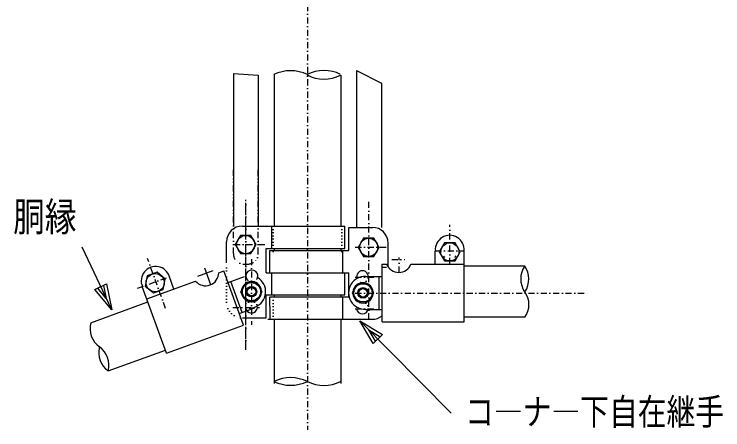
# Model space of a CAD drawing. Units: millimetres, scale not verified. Extents: x -4425 to 4425, y -3150 to 3150.
# Drawn here: x 1155 to 2313, y -1384 to -706 of the extents above; entities that cross this region are included whole.
import ezdxf
from ezdxf.enums import TextEntityAlignment as Align

# ---------------------------------------------------------------- set-up
doc = ezdxf.new("R2010")
doc.units = ezdxf.units.MM
doc.header["$LTSCALE"] = 20
for name, pattern in [('USER1', [1.01, 0.5, -0.25, 0.01, -0.25]), ('USER2', [0.26, 0.01, -0.25]), ('USER3', [1.27, 0.5, -0.25, 0.01, -0.25, 0.01, -0.25]), ('USER4', [1.125, 0.75, -0.125, 0.125, -0.125])]:
    doc.linetypes.add(name, pattern=pattern)
for name, color, linetype, lineweight in [('0-1_2', 7, 'Continuous', 25), ('0-2_1', 7, 'Continuous', 25), ('0-3_0', 7, 'Continuous', 25)]:
    doc.layers.add(name, color=color, linetype=linetype, lineweight=lineweight)
doc.styles.add('ＭＳ ゴシック', font='')
doc.styles.get('ＭＳ ゴシック').set_extended_font_data('MS Gothic')

# ---------------------------------------------------------------- blocks, each defined once
blk = doc.blocks.new('C10')
at = {"layer": '0-2_1', "color": 4}
blk.add_line((115639.3, 39226), (114672.9, 41278.4), dxfattribs=at)
blk.add_lwpolyline([(115471.4, 40075.4), (115639.3, 39226), (115091.4, 39896.5)], close=True, dxfattribs=at)
blk.add_lwpolyline([(115376.4, 40030.7), (115460.3, 39605.9), (115186.4, 39941.2)], dxfattribs=at)
blk = doc.blocks.new('C12')
at = {"layer": '0-2_1', "color": 4}
blk.add_line((123744.2, 38877.2), (126733.6, 35861.3), dxfattribs=at)
blk.add_lwpolyline([(124186.4, 38132.7), (123744.2, 38877.2), (124484.7, 38428.4)], close=True, dxfattribs=at)
blk.add_lwpolyline([(124260.9, 38206.7), (124039.8, 38578.9), (124410.1, 38354.5)], dxfattribs=at)

msp = doc.modelspace()

# ---------------------------------------------------------------- linework, layer by layer
at = {"layer": '0-1_2', "color": 2}
for points in [[(1550.51, -1081.92), (1541.94, -1067.07), (1524.8, -1067.07), (1516.23, -1081.92), (1524.8, -1096.76), (1541.94, -1096.76)], [(1751.39, -1086.45), (1742.82, -1071.61), (1725.68, -1071.61), (1717.11, -1086.45), (1725.68, -1101.3), (1742.82, -1101.3)], [(1883.83, -1093.88), (1875.26, -1079.03), (1858.11, -1079.03), (1849.54, -1093.88), (1858.11, -1108.72), (1875.26, -1108.72)], [(1401.57, -1138.2), (1388.44, -1127.18), (1372.33, -1133.04), (1369.35, -1149.93), (1382.49, -1160.95), (1398.59, -1155.08)], [(1401.57, -1138.2), (1388.44, -1127.18), (1372.33, -1133.04), (1369.35, -1149.93), (1382.49, -1160.95), (1398.59, -1155.08)]]:
    msp.add_lwpolyline(points, close=True, dxfattribs=at)
at = {"layer": '0-1_2'}
for points in [[(1559.88, -1158.8), (1551.31, -1173.65), (1534.16, -1173.65), (1525.59, -1158.8), (1534.16, -1143.96), (1551.31, -1143.96)], [(1559.88, -1158.8), (1551.31, -1173.65), (1534.16, -1173.65), (1525.59, -1158.8), (1534.16, -1143.96), (1551.31, -1143.96)], [(1742.02, -1160.73), (1733.45, -1175.58), (1716.31, -1175.58), (1707.73, -1160.73), (1716.31, -1145.89), (1733.45, -1145.89)], [(1742.02, -1160.73), (1733.45, -1175.58), (1716.31, -1175.58), (1707.73, -1160.73), (1716.31, -1145.89), (1733.45, -1145.89)]]:
    msp.add_lwpolyline(points, close=True, dxfattribs=at)
at = {"layer": '0-1_2', "color": 2}
for centre in [(1533.37, -1081.92), (1734.25, -1086.45), (1866.68, -1093.88), (1385.46, -1144.06), (1385.46, -1144.06)]:
    msp.add_circle(centre, 14.85, dxfattribs=at)
at = {"layer": '0-1_2'}
for centre, radius in [((1542.73, -1158.8), 14.85), ((1542.73, -1158.8), 14.85), ((1724.88, -1160.73), 14.85), ((1724.88, -1160.73), 14.85), ((1542.73, -1158.8), 6.86), ((1724.88, -1160.73), 6.86), ((1724.88, -1160.73), 6.86)]:
    msp.add_circle(centre, radius, dxfattribs=at)
at = {"layer": '0-1_2', "color": 4}
for centre in [(1542.73, -1158.8), (1724.88, -1160.73), (1724.88, -1160.73)]:
    msp.add_circle(centre, 8.57, dxfattribs=at)
at = {"layer": '0-2_1', "color": 4, "linetype": 'USER1'}
for p, q in [((1634.05, 56.49), (1634.05, -1384.28)), ((1533.24, -1253.67), (1533.24, -1008.85)), ((1734.67, -1203.83), (1734.67, -1008.85)), ((1866.46, -1113.83), (1866.46, -1049.5)), ((1514.08, -1081.72), (1566.55, -1081.72)), ((1514.08, -1081.72), (1566.55, -1081.72)), ((1712.18, -1085.97), (1765.74, -1085.97)), ((1843.07, -1092.4), (1890.03, -1092.4)), ((1402.46, -1186.13), (1372.72, -1104.43)), ((1402.46, -1186.13), (1372.72, -1104.43)), ((1542.62, -1105.74), (1542.62, -1212.88)), ((1771.8, -1106.04), (1793.23, -1106.04)), ((1783.96, -1127.46), (1783.96, -1103.12)), ((1756.1, -1118.76), (1763.34, -1118.76)), ((1756.1, -1118.76), (1763.34, -1118.76)), ((1356.79, -1153.21), (1412.76, -1132.84)), ((1356.79, -1153.21), (1412.76, -1132.84)), ((1712.18, -1135.26), (1751.17, -1135.26)), ((1712.18, -1135.26), (1751.17, -1135.26)), ((1712.28, -1161), (2092.85, -1161)), ((1512.03, -1184.55), (1555.82, -1184.55)), ((1512.03, -1184.55), (1555.82, -1184.55)), ((1712.18, -1186.69), (1751.17, -1186.69)), ((1712.18, -1186.69), (1751.17, -1186.69))]:
    msp.add_line(p, q, dxfattribs=at)
at = {"layer": '0-2_1'}
for p, q in [((1714.31, -797.97), (1714.31, -1053.86)), ((1714.31, -797.97), (1755.02, -818.33)), ((1714.31, -797.97), (1714.31, -1053.86)), ((1714.31, -797.97), (1755.02, -818.33)), ((1513.1, -802.65), (1513.1, -1051.72)), ((1513.1, -802.65), (1553.81, -805.36)), ((1513.1, -802.65), (1513.1, -1051.72)), ((1513.1, -802.65), (1553.81, -805.36)), ((1553.81, -805.36), (1553.81, -1051.72)), ((1553.81, -805.36), (1553.81, -1051.72)), ((1579.62, -804.28), (1579.62, -1051.72)), ((1579.62, -804.28), (1579.62, -1051.72)), ((1688.48, -805.38), (1688.48, -1051.72)), ((1688.48, -805.38), (1688.48, -1051.72)), ((1755.02, -818.33), (1755.02, -1053.86)), ((1755.02, -818.33), (1755.02, -1053.86)), ((1527.98, -1051.72), (1695.12, -1051.72)), ((1576.19, -1088.15), (1576.19, -1051.72)), ((1695.12, -1088.15), (1695.12, -1051.72)), ((1701.55, -1053.86), (1740.12, -1053.86)), ((1701.55, -1091.36), (1701.55, -1053.86)), ((1701.55, -1053.86), (1740.12, -1053.86)), ((1701.55, -1091.36), (1701.55, -1053.86)), ((1502.17, -1111.69), (1502.17, -1077.4)), ((1502.17, -1111.69), (1502.17, -1077.4)), ((1765.74, -1118.33), (1765.74, -1079.55)), ((1765.74, -1118.33), (1765.74, -1079.55)), ((1566.55, -1127.79), (1566.55, -1088.15)), ((1566.55, -1088.15), (1695.12, -1088.15)), ((1572.97, -1127.79), (1572.97, -1091.36)), ((1572.97, -1091.36), (1701.55, -1091.36)), ((1579.62, -1088.15), (1579.62, -1091.36)), ((1579.62, -1088.15), (1579.62, -1091.36)), ((1688.48, -1088.15), (1688.48, -1091.36)), ((1688.48, -1088.15), (1688.48, -1091.36)), ((1691.9, -1127.79), (1691.9, -1091.36)), ((1842.88, -1113.83), (1842.88, -1092.4)), ((1890.03, -1208.12), (1890.03, -1092.4)), ((1476.17, -1147.43), (1466.42, -1120.64)), ((1476.17, -1147.43), (1466.42, -1120.64)), ((1530.24, -1113.83), (1536.67, -1113.83)), ((1756.1, -1208.12), (1756.1, -1113.83)), ((1756.1, -1113.83), (1763.34, -1113.83)), ((1756.1, -1113.83), (1763.34, -1113.83)), ((1803.26, -1113.83), (1890.03, -1113.83)), ((1989.28, -1117.08), (1890, -1117.08)), ((1416.02, -1154.46), (1408.69, -1134.32)), ((1416.02, -1154.46), (1408.69, -1134.32)), ((1455.15, -1133.38), (1480.15, -1124.28)), ((1455.15, -1133.38), (1480.15, -1124.28)), ((1489.18, -1127.83), (1497.57, -1124.78)), ((1489.18, -1127.83), (1497.57, -1124.78)), ((1529.82, -1213.38), (1497.57, -1124.78)), ((1504.53, -1143.91), (1531.52, -1134.09)), ((1504.53, -1143.91), (1531.52, -1134.09)), ((1566.55, -1127.79), (1695.12, -1127.79)), ((1566.55, -1127.79), (1701.55, -1127.79)), ((1566.55, -1127.79), (1695.12, -1127.79)), ((1576.19, -1164.22), (1576.19, -1127.79)), ((1695.12, -1164.22), (1695.12, -1127.79)), ((1701.55, -1167.43), (1701.55, -1127.79)), ((1729.31, -1134.19), (1756.1, -1134.19)), ((1729.31, -1134.19), (1756.1, -1134.19)), ((1751.17, -1187.76), (1751.17, -1134.19)), ((1751.17, -1187.76), (1751.17, -1134.19)), ((1371.72, -1170.58), (1451.41, -1141.58)), ((1371.72, -1170.58), (1451.41, -1141.58)), ((1527.49, -1192.56), (1509.16, -1142.22)), ((1403.87, -1259.19), (1364.29, -1150.45)), ((1403.87, -1259.19), (1364.29, -1150.45)), ((1566.55, -1201.72), (1566.55, -1164.22)), ((1566.55, -1164.22), (1695.12, -1164.22)), ((1566.55, -1164.22), (1695.12, -1164.22)), ((1572.88, -1182.4), (1572.88, -1167.4)), ((1572.98, -1167.43), (1701.55, -1167.43)), ((1579.62, -1164.22), (1579.62, -1167.43)), ((1579.62, -1164.22), (1579.62, -1167.43)), ((1688.48, -1164.22), (1688.48, -1167.43)), ((1688.48, -1164.22), (1688.48, -1167.43)), ((1691.9, -1203.86), (1691.9, -1167.43)), ((1280.17, -1209.61), (1373.47, -1175.65)), ((1280.17, -1209.61), (1373.47, -1175.65)), ((1522.86, -1194.25), (1548.03, -1185.09)), ((1522.86, -1194.25), (1548.03, -1185.09)), ((1572.98, -1203.86), (1572.98, -1182.43)), ((1729.31, -1187.76), (1756.1, -1187.76)), ((1729.31, -1187.76), (1756.1, -1187.76)), ((1527.97, -1201.72), (1566.55, -1201.72)), ((1527.97, -1201.72), (1566.55, -1201.72)), ((1989.32, -1200.65), (1890, -1200.65)), ((1403.97, -1259.18), (1529.82, -1213.38)), ((1403.97, -1259.18), (1529.82, -1213.38)), ((1569.55, -1203.86), (1740.12, -1203.86)), ((1569.55, -1203.86), (1740.12, -1203.86)), ((1579.62, -1203.86), (1579.62, -1308.86)), ((1579.62, -1203.86), (1579.62, -1305.48)), ((1688.48, -1203.86), (1688.48, -1308.86)), ((1688.48, -1203.86), (1688.48, -1308.86)), ((1756.1, -1208.12), (1890.03, -1208.12)), ((1308.72, -1288.16), (1402.05, -1254.19)), ((1308.72, -1288.16), (1402.05, -1254.19))]:
    msp.add_line(p, q, dxfattribs=at)
at = {"layer": '0-2_1', "color": 4, "linetype": 'USER3'}
for p, q in [((1513.1, -1096.69), (1513.1, -950.35)), ((1553.81, -1096.69), (1553.81, -950.93))]:
    msp.add_line(p, q, dxfattribs=at)
at = {"layer": '0-2_1', "color": 4, "linetype": 'USER4'}
msp.add_line((1533.24, -1253.67), (1533.24, -1008.85), dxfattribs=at)
at = {"layer": '0-2_1', "color": 4, "linetype": 'USER2'}
for p, q in [((1577.9, -1093.5), (1577.9, -1051.72)), ((1577.9, -1093.5), (1577.9, -1051.72)), ((1690.19, -1093.5), (1690.19, -1051.72)), ((1502.17, -1125.01), (1502.17, -1111.69)), ((1502.17, -1125.01), (1502.17, -1111.69)), ((1502.17, -1175.97), (1502.17, -1125.01)), ((1577.9, -1203.86), (1577.9, -1162.08))]:
    msp.add_line(p, q, dxfattribs=at)
at = {"layer": '0-2_1'}
for centre, radius, start, end in [((1606.71, -861.09), 62.93, 64.0173, 115.98019), ((1606.71, -861.09), 62.93, 64.0173, 115.98019), ((1661.32, -858.15), 60.39, 63.44981, 117.25411), ((1661.32, -858.15), 60.39, 63.44981, 117.25411), ((1661.32, -751.44), 60.39, 242.7458, 296.55011), ((1661.32, -751.44), 60.39, 242.7458, 296.55011), ((1527.88, -1077.4), 25.71, 90, 180), ((1527.88, -1077.4), 25.71, 90, 180), ((1740.03, -1079.55), 25.71, 0, 90), ((1740.03, -1079.55), 25.71, 0, 90), ((1866.55, -1090.34), 23.57, 354.96887, 185.03107), ((1858.58, -1084.14), 2.14, 90, 180), ((1858.58, -1084.14), 2.14, 90, 180), ((1874.66, -1084.14), 2.14, 0, 90), ((1874.66, -1084.14), 2.14, 0, 90), ((1858.58, -1100.21), 2.14, 180, 270), ((1858.58, -1100.21), 2.14, 180, 270), ((1874.66, -1100.21), 2.14, 270, 0), ((1874.66, -1100.21), 2.14, 270, 0), ((1386.16, -1141.21), 23.57, 17.00085, 203.00014), ((1386.16, -1141.21), 23.57, 17.00085, 203.00014), ((1783.3, -1106.04), 21.43, 201.31079, 338.68909), ((2019.3, -1138.07), 36.84, 145.2556, 214.36623), ((1959.01, -1138.07), 36.84, 325.63354, 34.74417), ((1467.76, -1127.72), 21.43, 220.28522, 359.71512), ((1467.76, -1127.72), 21.43, 220.28522, 359.71512), ((1543.31, -1133.24), 9.64, 7.13244, 172.86487), ((1728.11, -1160.7), 26.79, 87.43715, 272.56274), ((1728.11, -1160.7), 26.79, 87.43715, 272.56274), ((1724.04, -1134.32), 9.64, 354.39206, 185.60834), ((1724.04, -1134.32), 9.64, 354.39206, 185.60834), ((1542.73, -1158.8), 16.61, 123.37524, 176.62463), ((1542.73, -1158.8), 16.61, 63.37527, 116.62436), ((1539.07, -1158.8), 26.79, 289.91351, 59.58565), ((1542.73, -1158.8), 16.61, 3.37536, 56.62463), ((1724.88, -1160.73), 16.61, 63.37527, 116.62436), ((1724.88, -1160.73), 16.61, 63.37527, 116.62436), ((1724.88, -1160.73), 16.61, 123.37524, 176.62463), ((1724.88, -1160.73), 16.61, 123.37524, 176.62463), ((1724.88, -1160.73), 16.61, 3.37536, 56.62463), ((1724.88, -1160.73), 16.61, 3.37536, 56.62463), ((1542.73, -1158.8), 16.61, 183.37537, 236.62451), ((1542.73, -1158.8), 16.61, 303.37524, 356.62436), ((1724.88, -1160.73), 16.61, 183.37537, 236.62451), ((1724.88, -1160.73), 16.61, 183.37537, 236.62451), ((1724.88, -1160.73), 16.61, 303.37524, 356.62436), ((1724.88, -1160.73), 16.61, 303.37524, 356.62436), ((1960.76, -1179.88), 35.14, 323.75809, 36.24469), ((1542.73, -1158.8), 16.61, 243.37563, 296.62469), ((1724.88, -1160.73), 16.61, 243.37563, 296.62469), ((1724.88, -1160.73), 16.61, 243.37563, 296.62469), ((1542.74, -1184.09), 9.64, 182.71822, 357.28098), ((1538.98, -1158.77), 26.79, 269.64725, 289.91357), ((1538.98, -1158.77), 26.79, 269.64725, 289.91357), ((1724.04, -1185.37), 9.64, 187.87315, 352.12732), ((1724.04, -1185.37), 9.64, 187.87315, 352.12732), ((1740.03, -1178.12), 25.71, 269.99976, 308.6821), ((1740.03, -1178.12), 25.71, 269.99976, 308.6821), ((1315.79, -1218.99), 36.84, 165.25581, 234.36693), ((1315.79, -1218.99), 36.84, 165.25581, 234.36693), ((1328.45, -1258.87), 35.14, 163.75499, 236.2424), ((1328.45, -1258.87), 35.14, 163.75499, 236.2424), ((1272.1, -1279.23), 37.7, 345.95752, 53.60352), ((1272.1, -1279.23), 37.7, 345.95752, 53.60352), ((1606.71, -1248.67), 62.93, 244.01971, 295.9826), ((1606.38, -1360.64), 61.54, 63.27, 115.83704), ((1661.21, -1254.37), 57.66, 241.91358, 298.0845)]:
    msp.add_arc(centre, radius, start, end, dxfattribs=at)
at = {"layer": '0-2_1', "color": 4, "linetype": 'USER3'}
for centre, radius, start, end in [((1530.24, -1096.69), 17.14, 180, 270), ((1536.67, -1096.69), 17.14, 270, 0), ((1543.31, -1133.24), 9.64, 172.86487, 7.13242)]:
    msp.add_arc(centre, radius, start, end, dxfattribs=at)
at = {"layer": '0-2_1', "color": 4, "linetype": 'USER2'}
for centre, radius, start, end in [((1724.04, -1134.32), 9.64, 185.60794, 354.39166), ((1724.04, -1134.32), 9.64, 185.60794, 354.39166), ((1527.88, -1175.97), 25.71, 180, 269.9997), ((1527.88, -1175.97), 25.71, 180, 269.9997), ((1542.74, -1184.09), 9.64, 357.28043, 182.71765), ((1724.04, -1185.37), 9.64, 352.12686, 187.87268), ((1724.04, -1185.37), 9.64, 352.12686, 187.87268)]:
    msp.add_arc(centre, radius, start, end, dxfattribs=at)

# ---------------------------------------------------------------- block references
at = {"layer": '0-3_0', "xscale": 0.05, "yscale": 0.05}
for name in ['C10', 'C12']:
    msp.add_blockref(name, (-4467.57, -3150), dxfattribs=at)

# ---------------------------------------------------------------- texts
at = {"layer": '0-2_1', "color": 4, "style": 'ＭＳ ゴシック', "width": 0.8}
for s, height, p in [('胴縁', 47.36, (1153.52, -1074.35)), ('コ―ナ―下自在継手', 43.11, (1891.67, -1389.26))]:
    msp.add_text(s, height=height, dxfattribs=at).set_placement(p, align=Align.BOTTOM_LEFT)

doc.saveas('drawing.dxf')
